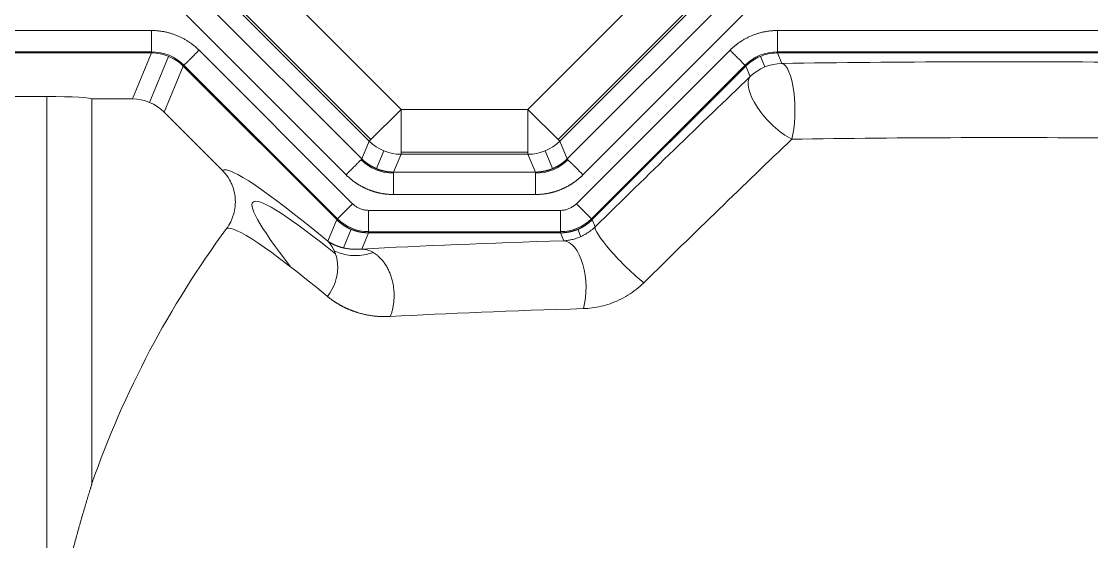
# Model space of a CAD drawing. Header units: millimetres. Extents: x 409 to 2276, y 1039 to 1674.
# Drawn here: x 1726.27 to 1750.08, y 1377.96 to 1389.54 of the extents above; entities that cross this region are included whole.
import ezdxf

# ---------------------------------------------------------------- set-up
doc = ezdxf.new("R2010")
doc.units = ezdxf.units.MM
doc.layers.add('粗实线层', color=7, linetype='Continuous', lineweight=35)

msp = doc.modelspace()

# ---------------------------------------------------------------- linework, layer by layer
at = {"layer": '粗实线层', "lineweight": 20}
for p, q in [((1734.715, 1387.581), (1731.471, 1390.825)), ((1740.781, 1390.825), (1737.538, 1387.581)), ((1730.229, 1390.093), (1733.844, 1386.478)), ((1734.008, 1386.875), (1730.765, 1390.119)), ((1734.044, 1386.91), (1730.8, 1390.154)), ((1741.452, 1390.154), (1738.209, 1386.91)), ((1741.488, 1390.119), (1738.244, 1386.875)), ((1738.409, 1386.478), (1742.024, 1390.093)), ((1729.876, 1389.74), (1733.491, 1386.125)), ((1738.762, 1386.125), (1742.377, 1389.74)), ((1632.091, 1389.335), (1729.162, 1389.335)), ((1743.091, 1389.335), (1751.126, 1389.335)), ((1743.091, 1389.335), (1743.091, 1388.836)), ((1729.162, 1388.861), (1632.091, 1388.861)), ((1632.091, 1388.836), (1729.162, 1388.836)), ((1729.162, 1388.836), (1728.738, 1387.813)), ((1730.221, 1388.897), (1733.637, 1385.48)), ((1738.615, 1385.48), (1742.032, 1388.897)), ((1751.126, 1388.861), (1743.091, 1388.861)), ((1743.091, 1388.836), (1751.126, 1388.836)), ((1743.188, 1388.601), (1743.091, 1388.836)), ((1729.544, 1388.759), (1729.12, 1387.737)), ((1729.868, 1388.543), (1729.444, 1387.52)), ((1729.868, 1388.543), (1733.284, 1385.127)), ((1733.302, 1385.145), (1729.885, 1388.561)), ((1742.367, 1388.561), (1738.951, 1385.145)), ((1738.968, 1385.127), (1742.385, 1388.543)), ((1742.482, 1388.309), (1742.385, 1388.543)), ((1742.806, 1388.525), (1742.709, 1388.759)), ((1724.338, 1387.865), (1726.838, 1387.865)), ((1726.838, 1374.772), (1726.838, 1387.865)), ((1727.838, 1379.26), (1727.838, 1387.813)), ((1727.838, 1387.813), (1728.738, 1387.813)), ((1734.715, 1387.581), (1734.008, 1386.875)), ((1734.715, 1387.581), (1734.715, 1386.583)), ((1737.538, 1387.581), (1734.715, 1387.581)), ((1737.538, 1387.581), (1738.244, 1386.875)), ((1737.538, 1387.581), (1737.538, 1386.583)), ((1729.444, 1387.52), (1730.737, 1386.227)), ((1733.844, 1386.478), (1734.008, 1386.875)), ((1738.409, 1386.478), (1738.244, 1386.875)), ((1734.333, 1386.659), (1734.168, 1386.262)), ((1737.538, 1386.632), (1734.715, 1386.632)), ((1737.92, 1386.659), (1738.084, 1386.262)), ((1734.55, 1386.186), (1734.715, 1386.583)), ((1737.538, 1386.583), (1734.715, 1386.583)), ((1737.703, 1386.186), (1737.538, 1386.583)), ((1734.55, 1386.186), (1737.703, 1386.186)), ((1734.55, 1385.686), (1737.703, 1385.686)), ((1733.637, 1385.48), (1733.284, 1385.127)), ((1738.615, 1385.48), (1738.968, 1385.127)), ((1733.99, 1385.334), (1733.99, 1384.835)), ((1733.99, 1385.334), (1738.262, 1385.334)), ((1738.262, 1385.334), (1738.262, 1384.835)), ((1733.284, 1385.127), (1733.086, 1384.648)), ((1738.968, 1385.127), (1739.035, 1384.967)), ((1733.609, 1384.912), (1733.437, 1384.497)), ((1733.99, 1384.835), (1733.841, 1384.474)), ((1738.262, 1384.859), (1733.99, 1384.859)), ((1733.99, 1384.835), (1738.262, 1384.835)), ((1738.262, 1384.835), (1738.336, 1384.656)), ((1738.644, 1384.912), (1738.712, 1384.748))]:
    msp.add_line(p, q, dxfattribs=at)
msp.add_arc((1748.126, 1372.161), 21.494, 143.5651, 160.7151, dxfattribs=at)
for centre, major_axis, ratio, start_param, end_param in [((1729.171, 1387.859), (-0.383, -0.925), 0.998395, 2.739178, 3.544009), ((1743.082, 1387.859), (-0.383, 0.925), 0.998395, 5.88077, 6.6856), ((1743.188, 1387.603), (0.924, 0.383), 0.998395, 1.178665, 1.962928), ((1748.126, 1387.744), (-17.117, 0), 0.052336, 4.536211, 5.005059), ((1743.188, 1387.603), (-0.016, 1), 0.288114, 3.951362, 6.228505), ((1737.835, 1382.453), (-12.688, -12.688), 0.052336, 4.285661, 4.565512), ((1743.188, 1387.603), (-0.69, 0.724), 0.413327, 0.057507, 2.275945), ((1726.838, 1387.813), (-1, 0), 0.052408, 3.141593, 4.712389), ((1728.737, 1386.811), (-0.383, -0.925), 0.998395, 2.749461, 3.533724), ((1734.715, 1387.581), (-0.924, 0.383), 0.998395, 1.178665, 1.962928), ((1737.538, 1387.581), (-0.924, -0.383), 0.998395, 1.178665, 1.962928), ((1738.967, 1381.321), (-12.124, -12.124), 0.052336, 4.285661, 4.565512), ((1748.126, 1386.097), (-16.356, 0), 0.052336, 4.536211, 5.005059), ((1734.541, 1387.162), (0.383, 0.925), 0.998395, 2.739177, 3.544008), ((1737.712, 1387.162), (-0.383, 0.925), 0.998395, 2.739177, 3.544008), ((1746.451, 1370.486), (-15.73, 15.73), 0.052336, 5.777785, 6.266268), ((1746.451, 1370.486), (-15.031, 15.031), 0.052336, 5.833224, 6.67453), ((1745.85, 1369.885), (-15.031, 15.031), 0.052336, 5.777783, 6.267577), ((1734.002, 1385.861), (-0.383, -0.925), 0.998395, 5.901338, 6.665033), ((1738.251, 1385.861), (0.383, -0.925), 0.998395, 5.901338, 6.665033), ((1739.741, 1384.26), (-0.702, 0.713), 0.146149, 0.052929, 2.271367), ((1732.38, 1383.942), (0.637, 0.771), 0.87378, 4.755048, 6.175358), ((1748.126, 1383.753), (-19.842, 0), 0.052336, 5.22839, 5.516096), ((1738.336, 1383.658), (-0.03, 1), 0.492729, 4.161259, 6.223004), ((1748.126, 1382.284), (-18.961, 0), 0.052336, 5.22839, 5.516096)]:
    msp.add_ellipse(centre, major_axis=major_axis, ratio=ratio, start_param=start_param, end_param=end_param, dxfattribs=at)
for points, degree, knots in [([(1729.162, 1389.335), (1729.459, 1389.335), (1729.737, 1389.22), (1730.012, 1389.106), (1730.221, 1388.897)], 2, [0, 0, 0, 0.5, 0.5, 1, 1, 1]), ([(1742.032, 1388.897), (1742.247, 1389.111), (1742.53, 1389.226), (1742.801, 1389.335), (1743.091, 1389.335)], 2, [0, 0, 0, 0.5, 0.5, 1, 1, 1]), ([(1729.162, 1388.836), (1729.226, 1388.836), (1729.419, 1388.817), (1729.666, 1388.717), (1729.819, 1388.592), (1729.868, 1388.543)], 3, [0, 0, 0, 0, 0.247378, 0.735472, 1, 1, 1, 1]), ([(1730.221, 1388.897), (1730.199, 1388.874), (1730.176, 1388.852), (1730.132, 1388.808), (1730.111, 1388.786), (1730.069, 1388.745), (1730.029, 1388.705), (1729.994, 1388.669), (1729.961, 1388.637), (1729.947, 1388.622), (1729.921, 1388.596), (1729.909, 1388.585), (1729.891, 1388.566), (1729.883, 1388.559), (1729.872, 1388.548), (1729.869, 1388.545), (1729.868, 1388.543)], 3, [0, 0, 0, 0, 0.125, 0.125, 0.25, 0.25, 0.375, 0.5, 0.5, 0.625, 0.625, 0.75, 0.75, 0.875, 0.875, 1, 1, 1, 1]), ([(1742.385, 1388.543), (1742.465, 1388.624), (1742.662, 1388.763), (1742.92, 1388.831), (1743.068, 1388.836), (1743.091, 1388.836)], 3, [0, 0, 0, 0, 0.43417, 0.911466, 1, 1, 1, 1]), ([(1733.844, 1386.478), (1733.847, 1386.475), (1733.854, 1386.468), (1733.865, 1386.457), (1733.876, 1386.447), (1733.887, 1386.437), (1733.898, 1386.428), (1733.909, 1386.418), (1733.921, 1386.409), (1733.932, 1386.399), (1733.944, 1386.39), (1733.956, 1386.381), (1733.968, 1386.373), (1733.98, 1386.364), (1733.992, 1386.356), (1734.004, 1386.348), (1734.017, 1386.34), (1734.03, 1386.332), (1734.042, 1386.324), (1734.055, 1386.317), (1734.068, 1386.31), (1734.081, 1386.303), (1734.094, 1386.296), (1734.107, 1386.289), (1734.121, 1386.283), (1734.134, 1386.276), (1734.147, 1386.27), (1734.161, 1386.264), (1734.175, 1386.259), (1734.188, 1386.253), (1734.202, 1386.248), (1734.216, 1386.243), (1734.23, 1386.238), (1734.244, 1386.233), (1734.258, 1386.229), (1734.273, 1386.225), (1734.287, 1386.221), (1734.301, 1386.217), (1734.315, 1386.213), (1734.33, 1386.21), (1734.344, 1386.207), (1734.359, 1386.204), (1734.373, 1386.201), (1734.388, 1386.199), (1734.403, 1386.196), (1734.417, 1386.194), (1734.432, 1386.193), (1734.447, 1386.191), (1734.461, 1386.189), (1734.476, 1386.188), (1734.491, 1386.187), (1734.506, 1386.187), (1734.52, 1386.186), (1734.535, 1386.186), (1734.545, 1386.186), (1734.55, 1386.186)], 3, [0, 0, 0, 0, 0.018881, 0.03776, 0.056639, 0.075517, 0.094394, 0.11327, 0.132145, 0.151019, 0.169893, 0.188766, 0.207638, 0.22651, 0.24538, 0.264251, 0.28312, 0.301989, 0.320858, 0.339726, 0.358593, 0.37746, 0.396327, 0.415193, 0.434059, 0.452924, 0.47179, 0.490654, 0.509519, 0.528383, 0.547248, 0.566112, 0.584975, 0.603839, 0.622703, 0.641566, 0.66043, 0.679293, 0.698157, 0.71702, 0.735884, 0.754748, 0.773612, 0.792476, 0.81134, 0.830205, 0.84907, 0.867935, 0.8868, 0.905666, 0.924532, 0.943398, 0.962265, 0.981132, 1, 1, 1, 1]), ([(1737.703, 1386.186), (1737.707, 1386.186), (1737.717, 1386.186), (1737.732, 1386.186), (1737.747, 1386.187), (1737.762, 1386.187), (1737.777, 1386.188), (1737.791, 1386.189), (1737.806, 1386.191), (1737.821, 1386.193), (1737.835, 1386.194), (1737.85, 1386.196), (1737.865, 1386.199), (1737.879, 1386.201), (1737.894, 1386.204), (1737.908, 1386.207), (1737.923, 1386.21), (1737.937, 1386.213), (1737.952, 1386.217), (1737.966, 1386.221), (1737.98, 1386.225), (1737.994, 1386.229), (1738.008, 1386.233), (1738.022, 1386.238), (1738.036, 1386.243), (1738.05, 1386.248), (1738.064, 1386.253), (1738.078, 1386.259), (1738.092, 1386.264), (1738.105, 1386.27), (1738.119, 1386.276), (1738.132, 1386.283), (1738.145, 1386.289), (1738.159, 1386.296), (1738.172, 1386.303), (1738.185, 1386.31), (1738.198, 1386.317), (1738.21, 1386.324), (1738.223, 1386.332), (1738.236, 1386.34), (1738.248, 1386.348), (1738.261, 1386.356), (1738.273, 1386.364), (1738.285, 1386.373), (1738.297, 1386.382), (1738.309, 1386.39), (1738.32, 1386.399), (1738.332, 1386.409), (1738.343, 1386.418), (1738.355, 1386.428), (1738.366, 1386.437), (1738.377, 1386.447), (1738.387, 1386.457), (1738.398, 1386.468), (1738.405, 1386.475), (1738.409, 1386.478)], 3, [0, 0, 0, 0, 0.01888, 0.03776, 0.056638, 0.075516, 0.094392, 0.113268, 0.132143, 0.151017, 0.169891, 0.188764, 0.207636, 0.226507, 0.245378, 0.264248, 0.283117, 0.301986, 0.320855, 0.339722, 0.35859, 0.377457, 0.396323, 0.415189, 0.434055, 0.452921, 0.471786, 0.490651, 0.509515, 0.52838, 0.547244, 0.566108, 0.584972, 0.603835, 0.622699, 0.641563, 0.660426, 0.67929, 0.698154, 0.717017, 0.735881, 0.754745, 0.773609, 0.792473, 0.811338, 0.830203, 0.849068, 0.867933, 0.886798, 0.905664, 0.924531, 0.943397, 0.962264, 0.981132, 1, 1, 1, 1]), ([(1738.409, 1386.478), (1738.41, 1386.477), (1738.413, 1386.474), (1738.424, 1386.463), (1738.431, 1386.455), (1738.45, 1386.437), (1738.461, 1386.425), (1738.487, 1386.399), (1738.502, 1386.385), (1738.535, 1386.352), (1738.57, 1386.317), (1738.61, 1386.277), (1738.652, 1386.235), (1738.673, 1386.214), (1738.717, 1386.17), (1738.739, 1386.147), (1738.762, 1386.125)], 3, [0, 0, 0, 0, 0.125, 0.125, 0.25, 0.25, 0.375, 0.375, 0.5, 0.5, 0.625, 0.75, 0.75, 0.875, 0.875, 1, 1, 1, 1]), ([(1730.834, 1384.927), (1730.869, 1384.975), (1730.9, 1385.025), (1730.939, 1385.105), (1730.951, 1385.132), (1730.967, 1385.173), (1730.972, 1385.187), (1730.981, 1385.215), (1730.986, 1385.229), (1731.007, 1385.301), (1731.018, 1385.359), (1731.027, 1385.447), (1731.029, 1385.476), (1731.029, 1385.521), (1731.029, 1385.535), (1731.028, 1385.565), (1731.028, 1385.58), (1731.022, 1385.654), (1731.013, 1385.712), (1730.991, 1385.798), (1730.982, 1385.826), (1730.962, 1385.882), (1730.951, 1385.91), (1730.914, 1385.991), (1730.885, 1386.042), (1730.834, 1386.115), (1730.816, 1386.138), (1730.778, 1386.184), (1730.758, 1386.206), (1730.737, 1386.227)], 3, [0, 0, 0, 0, 0.125, 0.125, 0.1875, 0.1875, 0.21875, 0.21875, 0.25, 0.25, 0.375, 0.375, 0.4375, 0.4375, 0.46875, 0.46875, 0.5, 0.5, 0.625, 0.625, 0.6875, 0.6875, 0.75, 0.75, 0.875, 0.875, 0.9375, 0.9375, 1, 1, 1, 1]), ([(1734.55, 1386.186), (1734.55, 1386.184), (1734.55, 1386.179), (1734.55, 1386.164), (1734.55, 1386.154), (1734.55, 1386.127), (1734.55, 1386.111), (1734.55, 1386.074), (1734.55, 1386.053), (1734.55, 1386.008), (1734.55, 1385.983), (1734.55, 1385.929), (1734.55, 1385.901), (1734.55, 1385.842), (1734.55, 1385.812), (1734.55, 1385.75), (1734.55, 1385.718), (1734.55, 1385.686)], 3, [0, 0, 0, 0, 0.125, 0.125, 0.25, 0.25, 0.375, 0.375, 0.5, 0.5, 0.625, 0.625, 0.75, 0.75, 0.875, 0.875, 1, 1, 1, 1]), ([(1733.491, 1386.125), (1733.496, 1386.12), (1733.505, 1386.111), (1733.52, 1386.097), (1733.535, 1386.083), (1733.55, 1386.069), (1733.565, 1386.056), (1733.58, 1386.042), (1733.596, 1386.029), (1733.612, 1386.017), (1733.628, 1386.004), (1733.644, 1385.992), (1733.66, 1385.979), (1733.676, 1385.967), (1733.693, 1385.956), (1733.71, 1385.944), (1733.726, 1385.933), (1733.743, 1385.922), (1733.761, 1385.911), (1733.778, 1385.901), (1733.795, 1385.89), (1733.813, 1385.88), (1733.831, 1385.87), (1733.849, 1385.861), (1733.867, 1385.851), (1733.885, 1385.842), (1733.903, 1385.833), (1733.921, 1385.825), (1733.94, 1385.816), (1733.958, 1385.808), (1733.977, 1385.8), (1733.996, 1385.793), (1734.015, 1385.785), (1734.034, 1385.778), (1734.053, 1385.771), (1734.072, 1385.765), (1734.091, 1385.758), (1734.111, 1385.752), (1734.13, 1385.746), (1734.15, 1385.741), (1734.169, 1385.736), (1734.189, 1385.73), (1734.209, 1385.726), (1734.228, 1385.721), (1734.248, 1385.717), (1734.268, 1385.713), (1734.288, 1385.709), (1734.308, 1385.706), (1734.328, 1385.703), (1734.348, 1385.7), (1734.368, 1385.697), (1734.388, 1385.695), (1734.408, 1385.693), (1734.429, 1385.691), (1734.449, 1385.69), (1734.469, 1385.688), (1734.489, 1385.687), (1734.51, 1385.687), (1734.53, 1385.686), (1734.543, 1385.686), (1734.55, 1385.686)], 3, [0, 0, 0, 0, 0.01726, 0.03452, 0.051778, 0.069035, 0.086291, 0.103545, 0.120799, 0.138051, 0.155303, 0.172554, 0.189803, 0.207052, 0.2243, 0.241547, 0.258794, 0.27604, 0.293286, 0.310532, 0.327779, 0.345025, 0.362271, 0.379517, 0.396764, 0.41401, 0.431257, 0.448503, 0.465749, 0.482995, 0.500241, 0.517486, 0.534731, 0.551975, 0.569219, 0.586461, 0.603703, 0.620944, 0.638184, 0.655423, 0.67266, 0.689897, 0.707132, 0.724366, 0.741598, 0.758829, 0.77606, 0.793289, 0.810517, 0.827745, 0.844971, 0.862198, 0.879424, 0.896649, 0.913875, 0.9311, 0.948325, 0.96555, 0.982775, 1, 1, 1, 1]), ([(1737.703, 1385.686), (1737.709, 1385.686), (1737.723, 1385.686), (1737.743, 1385.687), (1737.763, 1385.688), (1737.784, 1385.688), (1737.804, 1385.69), (1737.824, 1385.691), (1737.844, 1385.693), (1737.865, 1385.695), (1737.885, 1385.697), (1737.905, 1385.7), (1737.925, 1385.703), (1737.945, 1385.706), (1737.965, 1385.709), (1737.985, 1385.713), (1738.005, 1385.717), (1738.025, 1385.721), (1738.045, 1385.726), (1738.064, 1385.731), (1738.084, 1385.736), (1738.104, 1385.741), (1738.123, 1385.746), (1738.142, 1385.752), (1738.162, 1385.758), (1738.181, 1385.765), (1738.2, 1385.771), (1738.219, 1385.778), (1738.238, 1385.785), (1738.257, 1385.793), (1738.276, 1385.8), (1738.295, 1385.808), (1738.313, 1385.817), (1738.332, 1385.825), (1738.35, 1385.834), (1738.368, 1385.842), (1738.386, 1385.852), (1738.404, 1385.861), (1738.422, 1385.871), (1738.44, 1385.88), (1738.458, 1385.891), (1738.475, 1385.901), (1738.492, 1385.911), (1738.51, 1385.922), (1738.527, 1385.933), (1738.543, 1385.944), (1738.56, 1385.956), (1738.577, 1385.968), (1738.593, 1385.98), (1738.609, 1385.992), (1738.625, 1386.004), (1738.641, 1386.017), (1738.657, 1386.03), (1738.672, 1386.043), (1738.688, 1386.056), (1738.703, 1386.069), (1738.718, 1386.083), (1738.733, 1386.097), (1738.747, 1386.111), (1738.757, 1386.12), (1738.762, 1386.125)], 3, [0, 0, 0, 0, 0.01726, 0.03452, 0.051778, 0.069035, 0.086291, 0.103545, 0.120799, 0.138051, 0.155303, 0.172554, 0.189803, 0.207052, 0.2243, 0.241547, 0.258794, 0.27604, 0.293286, 0.310532, 0.327779, 0.345025, 0.362271, 0.379517, 0.396764, 0.41401, 0.431256, 0.448503, 0.465749, 0.482995, 0.500241, 0.517486, 0.534731, 0.551975, 0.569219, 0.586461, 0.603703, 0.620944, 0.638184, 0.655423, 0.67266, 0.689897, 0.707132, 0.724366, 0.741598, 0.758829, 0.77606, 0.793289, 0.810517, 0.827745, 0.844971, 0.862198, 0.879424, 0.896649, 0.913875, 0.9311, 0.948325, 0.96555, 0.982775, 1, 1, 1, 1]), ([(1733.284, 1385.127), (1733.288, 1385.124), (1733.295, 1385.117), (1733.306, 1385.106), (1733.316, 1385.096), (1733.327, 1385.087), (1733.338, 1385.077), (1733.35, 1385.067), (1733.361, 1385.058), (1733.373, 1385.049), (1733.384, 1385.04), (1733.396, 1385.031), (1733.408, 1385.022), (1733.42, 1385.013), (1733.433, 1385.005), (1733.445, 1384.997), (1733.457, 1384.989), (1733.47, 1384.981), (1733.483, 1384.973), (1733.495, 1384.966), (1733.508, 1384.959), (1733.521, 1384.952), (1733.534, 1384.945), (1733.548, 1384.938), (1733.561, 1384.932), (1733.574, 1384.926), (1733.588, 1384.919), (1733.601, 1384.914), (1733.615, 1384.908), (1733.629, 1384.902), (1733.643, 1384.897), (1733.657, 1384.892), (1733.671, 1384.887), (1733.685, 1384.883), (1733.699, 1384.878), (1733.713, 1384.874), (1733.727, 1384.87), (1733.741, 1384.866), (1733.756, 1384.863), (1733.77, 1384.859), (1733.785, 1384.856), (1733.799, 1384.853), (1733.814, 1384.85), (1733.828, 1384.848), (1733.843, 1384.846), (1733.858, 1384.843), (1733.872, 1384.842), (1733.887, 1384.84), (1733.902, 1384.839), (1733.916, 1384.837), (1733.931, 1384.836), (1733.946, 1384.836), (1733.961, 1384.835), (1733.976, 1384.835), (1733.986, 1384.835), (1733.99, 1384.835)], 3, [0, 0, 0, 0, 0.018859, 0.037718, 0.056578, 0.075438, 0.094298, 0.113158, 0.132018, 0.150879, 0.16974, 0.188601, 0.207463, 0.226325, 0.245187, 0.264049, 0.282912, 0.301775, 0.320639, 0.339503, 0.358367, 0.377231, 0.396096, 0.414962, 0.433827, 0.452693, 0.47156, 0.490427, 0.509294, 0.528162, 0.547029, 0.565898, 0.584766, 0.603635, 0.622505, 0.641375, 0.660245, 0.679116, 0.697987, 0.716859, 0.735731, 0.754604, 0.773478, 0.792352, 0.811226, 0.830101, 0.848977, 0.867853, 0.88673, 0.905608, 0.924486, 0.943364, 0.962243, 0.981121, 1, 1, 1, 1]), ([(1738.262, 1384.835), (1738.267, 1384.835), (1738.277, 1384.835), (1738.292, 1384.835), (1738.307, 1384.836), (1738.321, 1384.836), (1738.336, 1384.837), (1738.351, 1384.839), (1738.366, 1384.84), (1738.38, 1384.842), (1738.395, 1384.843), (1738.41, 1384.846), (1738.424, 1384.848), (1738.439, 1384.85), (1738.453, 1384.853), (1738.468, 1384.856), (1738.482, 1384.859), (1738.497, 1384.863), (1738.511, 1384.866), (1738.525, 1384.87), (1738.54, 1384.874), (1738.554, 1384.878), (1738.568, 1384.883), (1738.582, 1384.887), (1738.596, 1384.892), (1738.61, 1384.897), (1738.624, 1384.902), (1738.637, 1384.908), (1738.651, 1384.913), (1738.665, 1384.919), (1738.678, 1384.925), (1738.692, 1384.932), (1738.705, 1384.938), (1738.718, 1384.945), (1738.731, 1384.952), (1738.744, 1384.959), (1738.757, 1384.966), (1738.77, 1384.973), (1738.783, 1384.981), (1738.795, 1384.989), (1738.808, 1384.997), (1738.82, 1385.005), (1738.832, 1385.013), (1738.844, 1385.022), (1738.856, 1385.031), (1738.868, 1385.039), (1738.88, 1385.049), (1738.891, 1385.058), (1738.903, 1385.067), (1738.914, 1385.077), (1738.925, 1385.086), (1738.936, 1385.096), (1738.947, 1385.106), (1738.958, 1385.117), (1738.965, 1385.124), (1738.968, 1385.127)], 3, [0, 0, 0, 0, 0.018859, 0.037718, 0.056578, 0.075438, 0.094298, 0.113158, 0.132018, 0.150879, 0.16974, 0.188601, 0.207463, 0.226325, 0.245187, 0.264049, 0.282912, 0.301775, 0.320639, 0.339503, 0.358367, 0.377231, 0.396096, 0.414962, 0.433827, 0.452693, 0.47156, 0.490427, 0.509294, 0.528161, 0.547029, 0.565898, 0.584766, 0.603635, 0.622505, 0.641374, 0.660245, 0.679116, 0.697987, 0.716859, 0.735731, 0.754604, 0.773478, 0.792351, 0.811226, 0.830101, 0.848977, 0.867853, 0.88673, 0.905608, 0.924486, 0.943364, 0.962243, 0.981121, 1, 1, 1, 1]), ([(1733.086, 1384.648), (1733.09, 1384.645), (1733.098, 1384.64), (1733.11, 1384.632), (1733.122, 1384.624), (1733.134, 1384.617), (1733.147, 1384.61), (1733.159, 1384.603), (1733.172, 1384.596), (1733.184, 1384.59), (1733.197, 1384.583), (1733.209, 1384.577), (1733.222, 1384.571), (1733.234, 1384.565), (1733.247, 1384.56), (1733.26, 1384.554), (1733.272, 1384.549), (1733.285, 1384.544), (1733.297, 1384.539), (1733.31, 1384.535), (1733.322, 1384.53), (1733.335, 1384.526), (1733.348, 1384.522), (1733.36, 1384.518), (1733.372, 1384.514), (1733.385, 1384.511), (1733.397, 1384.507), (1733.41, 1384.504), (1733.422, 1384.501), (1733.434, 1384.498), (1733.452, 1384.494), (1733.475, 1384.489), (1733.503, 1384.484), (1733.531, 1384.48), (1733.56, 1384.476), (1733.588, 1384.473), (1733.617, 1384.47), (1733.645, 1384.468), (1733.674, 1384.467), (1733.702, 1384.467), (1733.73, 1384.467), (1733.758, 1384.468), (1733.786, 1384.469), (1733.813, 1384.471), (1733.832, 1384.473), (1733.841, 1384.474)], 3, [0, 0, 0, 0, 0.022846, 0.045444, 0.067793, 0.089893, 0.111745, 0.133348, 0.154703, 0.17581, 0.196668, 0.217278, 0.23764, 0.257753, 0.277618, 0.297235, 0.316603, 0.335724, 0.354597, 0.373221, 0.391598, 0.409727, 0.427608, 0.445241, 0.462626, 0.479764, 0.496654, 0.513297, 0.529692, 0.54584, 0.561741, 0.598126, 0.633724, 0.668536, 0.702564, 0.735807, 0.768269, 0.79995, 0.830852, 0.860976, 0.890324, 0.918898, 0.946701, 0.973734, 1, 1, 1, 1]), ([(1734.096, 1384.397), (1734.046, 1384.379), (1733.998, 1384.365), (1733.801, 1384.322), (1733.667, 1384.322), (1733.429, 1384.355), (1733.323, 1384.389), (1733.229, 1384.434)], 3, [0, 0, 0, 0, 0.13004, 0.13004, 0.560161, 0.560161, 1, 1, 1, 1]), ([(1733.079, 1383.418), (1733.085, 1383.414), (1733.095, 1383.405), (1733.111, 1383.393), (1733.126, 1383.38), (1733.142, 1383.368), (1733.158, 1383.356), (1733.174, 1383.345), (1733.19, 1383.333), (1733.206, 1383.322), (1733.223, 1383.311), (1733.239, 1383.3), (1733.255, 1383.289), (1733.272, 1383.279), (1733.288, 1383.268), (1733.305, 1383.258), (1733.321, 1383.248), (1733.338, 1383.239), (1733.354, 1383.229), (1733.371, 1383.22), (1733.388, 1383.211), (1733.404, 1383.202), (1733.421, 1383.193), (1733.438, 1383.185), (1733.455, 1383.176), (1733.472, 1383.168), (1733.488, 1383.16), (1733.505, 1383.152), (1733.522, 1383.145), (1733.539, 1383.137), (1733.556, 1383.13), (1733.573, 1383.123), (1733.59, 1383.116), (1733.607, 1383.11), (1733.624, 1383.103), (1733.641, 1383.097), (1733.658, 1383.091), (1733.675, 1383.085), (1733.691, 1383.079), (1733.708, 1383.073), (1733.725, 1383.068), (1733.748, 1383.061), (1733.777, 1383.052), (1733.811, 1383.042), (1733.847, 1383.033), (1733.882, 1383.024), (1733.917, 1383.016), (1733.953, 1383.009), (1733.989, 1383.002), (1734.026, 1382.996), (1734.062, 1382.99), (1734.099, 1382.985), (1734.136, 1382.981), (1734.173, 1382.977), (1734.21, 1382.974), (1734.248, 1382.972), (1734.285, 1382.971), (1734.323, 1382.97), (1734.361, 1382.969), (1734.399, 1382.97), (1734.437, 1382.971), (1734.463, 1382.972), (1734.476, 1382.972)], 3, [0, 0, 0, 0, 0.015668, 0.031236, 0.046705, 0.062075, 0.077346, 0.092518, 0.107591, 0.122564, 0.137439, 0.152215, 0.166891, 0.181468, 0.195945, 0.210324, 0.224603, 0.238783, 0.252865, 0.266847, 0.28073, 0.294515, 0.308201, 0.321789, 0.335279, 0.34867, 0.361962, 0.375156, 0.38825, 0.401246, 0.414143, 0.426941, 0.439639, 0.452239, 0.46474, 0.477142, 0.489445, 0.50165, 0.513756, 0.525764, 0.537674, 0.549486, 0.573514, 0.597381, 0.621086, 0.64463, 0.668014, 0.691237, 0.714303, 0.737213, 0.759968, 0.782566, 0.805006, 0.827289, 0.849414, 0.871383, 0.893197, 0.91486, 0.936372, 0.957734, 0.978943, 1, 1, 1, 1]), ([(1727.838, 1379.26), (1727.838, 1379.258), (1727.837, 1379.253), (1727.834, 1379.242), (1727.833, 1379.238), (1727.83, 1379.228), (1727.829, 1379.222), (1727.824, 1379.204), (1727.82, 1379.191), (1727.813, 1379.168), (1727.811, 1379.16), (1727.806, 1379.144), (1727.803, 1379.135), (1727.795, 1379.109), (1727.79, 1379.091), (1727.778, 1379.053), (1727.772, 1379.033), (1727.76, 1378.993), (1727.754, 1378.973), (1727.741, 1378.931), (1727.735, 1378.91), (1727.715, 1378.845), (1727.702, 1378.801), (1727.675, 1378.711), (1727.662, 1378.666), (1727.621, 1378.529), (1727.594, 1378.435), (1727.554, 1378.293), (1727.541, 1378.246), (1727.514, 1378.15), (1727.501, 1378.101), (1727.461, 1377.956), (1727.436, 1377.858), (1727.385, 1377.663), (1727.36, 1377.566), (1727.312, 1377.37), (1727.289, 1377.271), (1727.22, 1376.976), (1727.176, 1376.778), (1727.095, 1376.381), (1727.056, 1376.181), (1726.985, 1375.781), (1726.952, 1375.58), (1726.891, 1375.177), (1726.863, 1374.975), (1726.838, 1374.772)], 3, [0, 0, 0, 0, 0.015625, 0.015625, 0.023438, 0.023438, 0.03125, 0.03125, 0.046875, 0.046875, 0.054687, 0.054687, 0.0625, 0.0625, 0.078125, 0.078125, 0.09375, 0.09375, 0.109375, 0.109375, 0.125, 0.125, 0.15625, 0.15625, 0.1875, 0.1875, 0.25, 0.25, 0.28125, 0.28125, 0.3125, 0.3125, 0.375, 0.375, 0.4375, 0.4375, 0.5, 0.5, 0.625, 0.625, 0.75, 0.75, 0.875, 0.875, 1, 1, 1, 1])]:
    msp.add_open_spline(points, degree=degree, knots=knots, dxfattribs=at)
for points, weights in [([(1729.162, 1389.335), (1729.162, 1389.054), (1729.162, 1388.851), (1729.162, 1388.836)], [1.15914994302, 0.946929489168, 0.94695002098, 1.15921153846]), ([(1742.032, 1388.897), (1742.23, 1388.698), (1742.374, 1388.554), (1742.385, 1388.543)], [1.15918143932, 0.946940010618, 0.946939520228, 1.15917996815]), ([(1733.844, 1386.478), (1733.834, 1386.468), (1733.689, 1386.324), (1733.491, 1386.125)], [1.159181298, 0.946940280976, 0.946939567336, 1.15917915708]), ([(1737.703, 1386.186), (1737.703, 1386.171), (1737.703, 1385.967), (1737.703, 1385.686)], [1.15918129403, 0.946940280974, 0.94693956866, 1.15917915708]), ([(1734.476, 1382.972), (1734.763, 1383.703), (1734.45, 1384.443), (1733.841, 1384.474)], [1.32093756612, 0.893022674672, 0.8930208113, 1.32093197601])]:
    msp.add_rational_spline(points, weights, degree=3, dxfattribs=at)
for points in [[(1733.637, 1385.48), (1733.653, 1385.465), (1733.686, 1385.436), (1733.745, 1385.396), (1733.814, 1385.364), (1733.895, 1385.34), (1733.957, 1385.334), (1733.99, 1385.334)], [(1738.262, 1385.334), (1738.284, 1385.334), (1738.328, 1385.337), (1738.397, 1385.351), (1738.469, 1385.377), (1738.543, 1385.418), (1738.592, 1385.457), (1738.615, 1385.48)], [(1738.336, 1384.656), (1738.369, 1384.658), (1738.436, 1384.666), (1738.538, 1384.686), (1738.643, 1384.719), (1738.749, 1384.764), (1738.852, 1384.821), (1738.949, 1384.889), (1739.007, 1384.94), (1739.035, 1384.967)], [(1738.771, 1383.147), (1738.835, 1383.149), (1738.965, 1383.159), (1739.162, 1383.195), (1739.363, 1383.252), (1739.567, 1383.336), (1739.765, 1383.443), (1739.95, 1383.573), (1740.061, 1383.671), (1740.114, 1383.723)]]:
    msp.add_open_spline(points, degree=3, dxfattribs=at)

doc.saveas('drawing.dxf')
